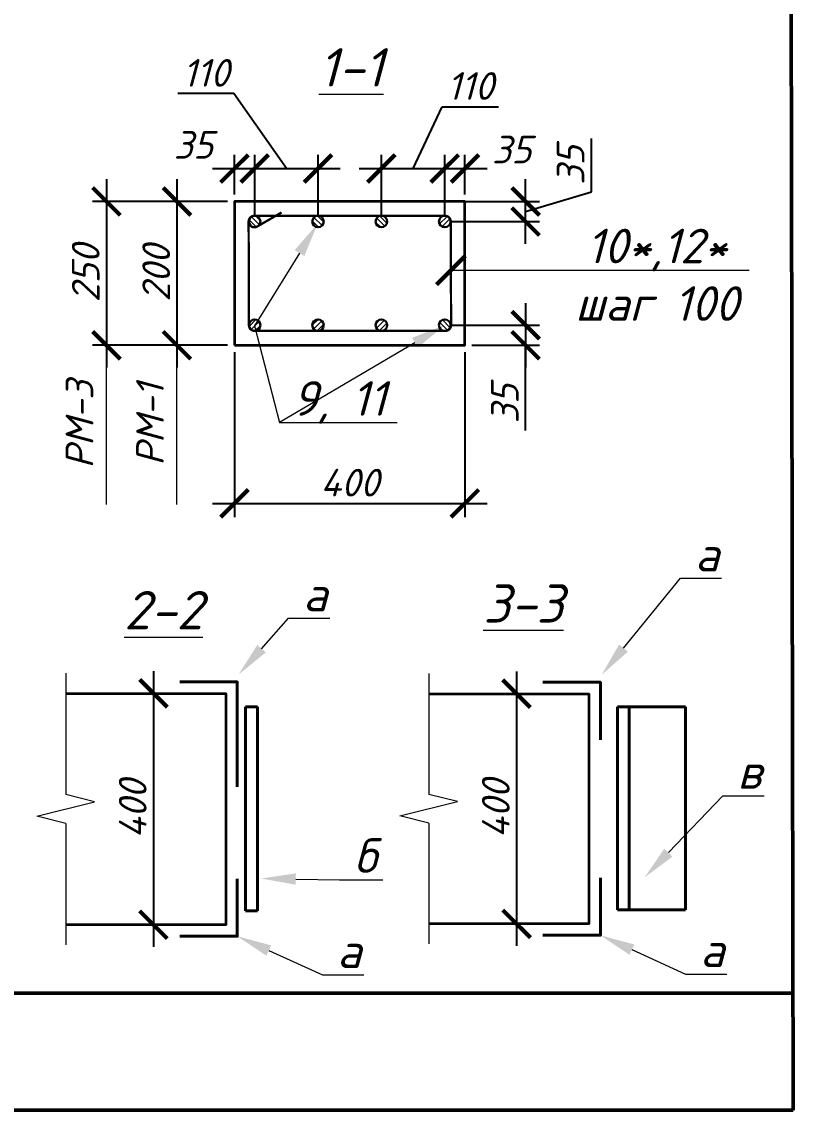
# Model space of a CAD drawing. Header units: millimetres. Extents: x -82276 to 69119, y 30132 to 86759.
# Drawn here: x -36801 to -31577, y 34234 to 41612 of the extents above; entities that cross this region are included whole.
import ezdxf
from ezdxf import colors
from ezdxf.entities.mleader import LeaderData, LeaderLine
from ezdxf.math import Vec2, Vec3

# ---------------------------------------------------------------- set-up
doc = ezdxf.new("R2010")
doc.units = ezdxf.units.MM
doc.header["$MEASUREMENT"] = 0
doc.layers.get('0').update_dxf_attribs({"lineweight": 5})
for name, color, linetype, lineweight in [('#ME', 7, 'Continuous', 40), ('#Арматура', 152, 'Continuous', 30), ('#Выноски', 150, 'Continuous', 15), ('#Рамка', 7, 'Continuous', 50), ('#стены наруж', 12, 'Continuous', 35), ('k_ Каркасы', 66, 'Continuous', 0), ('размеры', 7, 'Continuous', 5)]:
    doc.layers.add(name, color=color, linetype=linetype, lineweight=lineweight)
doc.styles.add('STEP PR', font='isocpeui.ttf')
doc.dimstyles.new('SPDS', dxfattribs={"dimscale": 50, "dimtxt": 2.5, "dimasz": 2.5, "dimexe": 1.25, "dimexo": 0.625, "dimtad": 1, "dimdec": 0, "dimrnd": 0.001, "dimtxsty": 'STEP PR', "dimblk": 'ARCHTICK', "dimcen": 2.5, "dimdle": 2, "dimclrd": 256, "dimclre": 256, "dimclrt": 7, "dimadec": 0, "dimazin": 2, "dimtfac": 0.75, "dimtdec": 0, "dimtmove": 1, "dimatfit": 3, "dimfxl": 1, "dimtolj": 1, "dimarcsym": 1})

# ---------------------------------------------------------------- blocks, each defined once
blk = doc.blocks.new('*U304')
at = {"layer": '#Арматура', "lineweight": 0}
h = blk.add_hatch(dxfattribs=at)
h.set_pattern_fill('ANSI31', scale=2)
h.set_pattern_definition([(45, (2e-15, 0), (-4.4901, 4.4901), [])])
edge = h.paths.add_edge_path()
edge.add_arc((0, 10), 10, 0, 360)
blk.add_circle((0, 10), 10)
blk = doc.blocks.new('_ArchTick')
at = {"color": 0, "linetype": 'ByBlock', "const_width": 0.15}
blk.add_lwpolyline([(-0.5, -0.5), (0.5, 0.5)], dxfattribs=at)
blk = doc.blocks.new('*D331')
at = {"layer": 'Defpoints', "color": 0, "transparency": 16777216}
for p in [(-35360.1, 39419.2), (-33800.1, 39419.2), (-33800.1, 38347.5)]:
    blk.add_point(p, dxfattribs=at)
at = {"layer": 'размеры', "lineweight": -2, "transparency": 16777216}
for p, q in [((-35360.1, 39372.3), (-35360.1, 38253.7)), ((-33800.1, 39372.3), (-33800.1, 38253.7)), ((-35510.1, 38347.5), (-33650.1, 38347.5))]:
    blk.add_line(p, q, dxfattribs=at)
at = {"layer": 'размеры', "lineweight": -2, "transparency": 16777216, "xscale": 187.5, "yscale": 187.5, "zscale": 187.5, "rotation": 180}
blk.add_blockref('_ArchTick', (-35360.1, 38347.5), dxfattribs=at)
at = {"layer": 'размеры', "lineweight": -2, "transparency": 16777216, "xscale": 187.5, "yscale": 187.5, "zscale": 187.5}
blk.add_blockref('_ArchTick', (-33800.1, 38347.5), dxfattribs=at)
at = {"layer": 'размеры', "color": 7, "transparency": 16777216, "insert": (-34580.1, 38488.1), "char_height": 187.5, "attachment_point": 5, "style": 'STEP PR'}
blk.add_mtext('\\A1;400', dxfattribs=at)
blk = doc.blocks.new('*D332')
at = {"layer": 'Defpoints', "color": 0, "transparency": 16777216}
for p in [(-35360.1, 40394.2), (-35749.7, 39419.2), (-35360.1, 39419.2)]:
    blk.add_point(p, dxfattribs=at)
at = {"layer": 'размеры', "lineweight": -2, "transparency": 16777216}
for p, q in [((-35749.7, 40544.2), (-35749.7, 39269.2)), ((-35407, 40394.2), (-35843.4, 40394.2)), ((-35407, 39419.2), (-35843.4, 39419.2))]:
    blk.add_line(p, q, dxfattribs=at)
at = {"layer": 'размеры', "lineweight": -2, "transparency": 16777216, "xscale": 187.5, "yscale": 187.5, "zscale": 187.5}
for p, rotation in [((-35749.7, 40394.2), 90), ((-35749.7, 39419.2), 270)]:
    blk.add_blockref('_ArchTick', p, dxfattribs=dict(at, rotation=rotation))
at = {"layer": 'размеры', "color": 7, "transparency": 16777216, "insert": (-35890.3, 39906.7), "char_height": 187.5, "attachment_point": 5, "rotation": 90, "style": 'STEP PR'}
blk.add_mtext('\\A1;200', dxfattribs=at)
blk = doc.blocks.new('*D333')
at = {"layer": 'Defpoints', "color": 0, "transparency": 16777216}
for p in [(-33936.6, 40394.2), (-33388.8, 40394.2), (-33936.6, 40257.7)]:
    blk.add_point(p, dxfattribs=at)
at = {"layer": 'размеры', "lineweight": -2, "transparency": 16777216}
for p, q in [((-32943.5, 40459.5), (-32943.5, 40821)), ((-33388.8, 40107.7), (-33388.8, 40544.2)), ((-33388.8, 40325.9), (-32943.5, 40459.5)), ((-33889.7, 40394.2), (-33295.1, 40394.2)), ((-33889.7, 40257.7), (-33295.1, 40257.7))]:
    blk.add_line(p, q, dxfattribs=at)
at = {"layer": 'размеры', "lineweight": -2, "transparency": 16777216, "xscale": 187.5, "yscale": 187.5, "zscale": 187.5}
for p, rotation in [((-33388.8, 40394.2), 90), ((-33388.8, 40257.7), 270)]:
    blk.add_blockref('_ArchTick', p, dxfattribs=dict(at, rotation=rotation))
at = {"layer": 'размеры', "color": 7, "transparency": 16777216, "insert": (-33084.2, 40640.3), "char_height": 187.5, "attachment_point": 5, "rotation": 90, "style": 'STEP PR'}
blk.add_mtext('\\A1;35', dxfattribs=at)
blk = doc.blocks.new('*D334')
at = {"layer": 'Defpoints', "color": 0, "transparency": 16777216}
for p in [(-33936.6, 39555.7), (-33800.1, 39419.2), (-33388.8, 39419.2)]:
    blk.add_point(p, dxfattribs=at)
at = {"layer": 'размеры', "lineweight": -2, "transparency": 16777216}
for p, q in [((-33388.8, 39705.7), (-33388.8, 39269.2)), ((-33889.7, 39555.7), (-33295.1, 39555.7)), ((-33753.2, 39419.2), (-33295.1, 39419.2)), ((-33388.8, 38842.3), (-33388.8, 39419.2))]:
    blk.add_line(p, q, dxfattribs=at)
at = {"layer": 'размеры', "lineweight": -2, "transparency": 16777216, "xscale": 187.5, "yscale": 187.5, "zscale": 187.5}
for p, rotation in [((-33388.8, 39555.7), 90), ((-33388.8, 39419.2), 270)]:
    blk.add_blockref('_ArchTick', p, dxfattribs=dict(at, rotation=rotation))
at = {"layer": 'размеры', "color": 7, "transparency": 16777216, "insert": (-33529.5, 39023.1), "char_height": 187.5, "attachment_point": 5, "rotation": 90, "style": 'STEP PR'}
blk.add_mtext('\\A1;35', dxfattribs=at)
blk = doc.blocks.new('*D335')
at = {"layer": 'Defpoints', "color": 0, "transparency": 16777216}
for p in [(-35223.6, 40617.2), (-35360.1, 40394.2), (-35223.6, 40257.7)]:
    blk.add_point(p, dxfattribs=at)
at = {"layer": 'размеры', "lineweight": -2, "transparency": 16777216}
for p, q in [((-35360.1, 40441.1), (-35360.1, 40711)), ((-35223.6, 40304.6), (-35223.6, 40711)), ((-35510.1, 40617.2), (-35073.6, 40617.2))]:
    blk.add_line(p, q, dxfattribs=at)
at = {"layer": 'размеры', "lineweight": -2, "transparency": 16777216, "xscale": 187.5, "yscale": 187.5, "zscale": 187.5, "rotation": 180}
blk.add_blockref('_ArchTick', (-35360.1, 40617.2), dxfattribs=at)
at = {"layer": 'размеры', "lineweight": -2, "transparency": 16777216, "xscale": 187.5, "yscale": 187.5, "zscale": 187.5}
blk.add_blockref('_ArchTick', (-35223.6, 40617.2), dxfattribs=at)
at = {"layer": 'размеры', "color": 7, "transparency": 16777216, "insert": (-35638.5, 40777.7), "char_height": 187.5, "attachment_point": 5, "style": 'STEP PR'}
blk.add_mtext('\\A1;35', dxfattribs=at)
blk = doc.blocks.new('*D336')
at = {"layer": 'Defpoints', "color": 0, "transparency": 16777216}
for p in [(-34794.6, 40617.2), (-35223.6, 40257.7), (-34794.6, 40257.7)]:
    blk.add_point(p, dxfattribs=at)
at = {"layer": 'размеры', "lineweight": -2, "transparency": 16777216}
for p, q in [((-35364, 41125), (-35743.6, 41125)), ((-35009.1, 40617.2), (-35364, 41125)), ((-35223.6, 40304.6), (-35223.6, 40711)), ((-34794.6, 40304.6), (-34794.6, 40711)), ((-35373.6, 40617.2), (-34644.6, 40617.2))]:
    blk.add_line(p, q, dxfattribs=at)
at = {"layer": 'размеры', "lineweight": -2, "transparency": 16777216, "xscale": 187.5, "yscale": 187.5, "zscale": 187.5, "rotation": 180}
blk.add_blockref('_ArchTick', (-35223.6, 40617.2), dxfattribs=at)
at = {"layer": 'размеры', "lineweight": -2, "transparency": 16777216, "xscale": 187.5, "yscale": 187.5, "zscale": 187.5}
blk.add_blockref('_ArchTick', (-34794.6, 40617.2), dxfattribs=at)
at = {"layer": 'размеры', "color": 7, "transparency": 16777216, "insert": (-35553.8, 41265.6), "char_height": 187.5, "attachment_point": 5, "style": 'STEP PR'}
blk.add_mtext('\\A1;110', dxfattribs=at)
blk = doc.blocks.new('*D337')
at = {"layer": 'Defpoints', "color": 0, "transparency": 16777216}
for p in [(-33936.6, 40617.2), (-34365.6, 40257.7), (-33936.6, 40257.7)]:
    blk.add_point(p, dxfattribs=at)
at = {"layer": 'размеры', "lineweight": -2, "transparency": 16777216}
for p, q in [((-34151.1, 40617.2), (-33953, 41036.1)), ((-33953, 41036.1), (-33573.5, 41036.1)), ((-34365.6, 40304.6), (-34365.6, 40711)), ((-33936.6, 40304.6), (-33936.6, 40711)), ((-34515.6, 40617.2), (-33786.6, 40617.2))]:
    blk.add_line(p, q, dxfattribs=at)
at = {"layer": 'размеры', "lineweight": -2, "transparency": 16777216, "xscale": 187.5, "yscale": 187.5, "zscale": 187.5, "rotation": 180}
blk.add_blockref('_ArchTick', (-34365.6, 40617.2), dxfattribs=at)
at = {"layer": 'размеры', "lineweight": -2, "transparency": 16777216, "xscale": 187.5, "yscale": 187.5, "zscale": 187.5}
blk.add_blockref('_ArchTick', (-33936.6, 40617.2), dxfattribs=at)
at = {"layer": 'размеры', "color": 7, "transparency": 16777216, "insert": (-33763.2, 41176.8), "char_height": 187.5, "attachment_point": 5, "style": 'STEP PR'}
blk.add_mtext('\\A1;110', dxfattribs=at)
blk = doc.blocks.new('*D338')
at = {"layer": 'Defpoints', "color": 0, "transparency": 16777216}
for p in [(-33800.1, 40617.2), (-33800.1, 40394.2), (-33936.6, 40257.7)]:
    blk.add_point(p, dxfattribs=at)
at = {"layer": 'размеры', "lineweight": -2, "transparency": 16777216}
for p, q in [((-33936.6, 40304.6), (-33936.6, 40711)), ((-33800.1, 40441.1), (-33800.1, 40711)), ((-34086.6, 40617.2), (-33650.1, 40617.2))]:
    blk.add_line(p, q, dxfattribs=at)
at = {"layer": 'размеры', "lineweight": -2, "transparency": 16777216, "xscale": 187.5, "yscale": 187.5, "zscale": 187.5, "rotation": 180}
blk.add_blockref('_ArchTick', (-33936.6, 40617.2), dxfattribs=at)
at = {"layer": 'размеры', "lineweight": -2, "transparency": 16777216, "xscale": 187.5, "yscale": 187.5, "zscale": 187.5}
blk.add_blockref('_ArchTick', (-33800.1, 40617.2), dxfattribs=at)
at = {"layer": 'размеры', "color": 7, "transparency": 16777216, "insert": (-33483.2, 40745.9), "char_height": 187.5, "attachment_point": 5, "style": 'STEP PR'}
blk.add_mtext('\\A1;35', dxfattribs=at)
blk = doc.blocks.new('*U317')
at = {"color": 0, "linetype": 'ByBlock', "lineweight": -2}
for p, q in [((5.25, 0), (5.5625, 1.25)), ((5.5625, 1.25), (6.1875, -1.25)), ((5.25, 0), (0, 0)), ((6.1875, -1.25), (6.5, 0)), ((11.75, 0), (6.5, 0))]:
    blk.add_line(p, q, dxfattribs=at)
blk = doc.blocks.new('*D327')
at = {"layer": 'Defpoints', "color": 0, "transparency": 16777216}
for p in [(-35790.5, 40394.2), (-36227.3, 39419.2), (-35790.5, 39419.2)]:
    blk.add_point(p, dxfattribs=at)
at = {"layer": 'размеры', "lineweight": -2, "transparency": 16777216}
for p, q in [((-36227.3, 40544.2), (-36227.3, 39269.2)), ((-35837.4, 40394.2), (-36321.1, 40394.2)), ((-35837.4, 39419.2), (-36321.1, 39419.2))]:
    blk.add_line(p, q, dxfattribs=at)
at = {"layer": 'размеры', "lineweight": -2, "transparency": 16777216, "xscale": 187.5, "yscale": 187.5, "zscale": 187.5}
for p, rotation in [((-36227.3, 40394.2), 90), ((-36227.3, 39419.2), 270)]:
    blk.add_blockref('_ArchTick', p, dxfattribs=dict(at, rotation=rotation))
at = {"layer": 'размеры', "color": 7, "transparency": 16777216, "insert": (-36367.9, 39906.7), "char_height": 187.5, "attachment_point": 5, "rotation": 90, "style": 'STEP PR'}
blk.add_mtext('\\A1;250', dxfattribs=at)
blk = doc.blocks.new('*D339')
at = {"layer": 'Defpoints', "color": 0, "transparency": 16777216}
for p in [(-32960.6, 37057.7), (-33450.2, 35497.7), (-32960.6, 35497.7)]:
    blk.add_point(p, dxfattribs=at)
at = {"layer": 'размеры', "lineweight": -2, "transparency": 16777216}
for p, q in [((-33450.2, 37207.7), (-33450.2, 35347.7)), ((-33007.5, 37057.7), (-33544, 37057.7)), ((-33007.5, 35497.7), (-33544, 35497.7))]:
    blk.add_line(p, q, dxfattribs=at)
at = {"layer": 'размеры', "lineweight": -2, "transparency": 16777216, "xscale": 187.5, "yscale": 187.5, "zscale": 187.5}
for p, rotation in [((-33450.2, 37057.7), 90), ((-33450.2, 35497.7), 270)]:
    blk.add_blockref('_ArchTick', p, dxfattribs=dict(at, rotation=rotation))
at = {"layer": 'размеры', "color": 7, "transparency": 16777216, "insert": (-33590.8, 36277.7), "char_height": 187.5, "attachment_point": 5, "rotation": 90, "style": 'STEP PR'}
blk.add_mtext('\\A1;400', dxfattribs=at)
blk = doc.blocks.new('*U353')
at = {"color": 0, "linetype": 'ByBlock', "lineweight": -2}
for p, q in [((5.278, 0), (5.59, 1.25)), ((5.59, 1.25), (6.215, -1.25)), ((5.278, 0), (0, 0)), ((6.215, -1.25), (6.528, 0)), ((11.805, 0), (6.528, 0))]:
    blk.add_line(p, q, dxfattribs=at)
blk = doc.blocks.new('*D352')
at = {"layer": 'Defpoints', "color": 0, "transparency": 16777216}
for p in [(-35419.2, 37059.9), (-35908.9, 35491.3), (-35419.2, 35491.3)]:
    blk.add_point(p, dxfattribs=at)
at = {"layer": 'размеры', "lineweight": -2, "transparency": 16777216}
for p, q in [((-35908.9, 37209.9), (-35908.9, 35341.3)), ((-35466.1, 37059.9), (-36002.6, 37059.9)), ((-35466.1, 35491.3), (-36002.6, 35491.3))]:
    blk.add_line(p, q, dxfattribs=at)
at = {"layer": 'размеры', "lineweight": -2, "transparency": 16777216, "xscale": 187.5, "yscale": 187.5, "zscale": 187.5}
for p, rotation in [((-35908.9, 37059.9), 90), ((-35908.9, 35491.3), 270)]:
    blk.add_blockref('_ArchTick', p, dxfattribs=dict(at, rotation=rotation))
at = {"layer": 'размеры', "color": 7, "transparency": 16777216, "insert": (-36049.5, 36275.6), "char_height": 187.5, "attachment_point": 5, "rotation": 90, "style": 'STEP PR'}
blk.add_mtext('\\A1;400', dxfattribs=at)

msp = doc.modelspace()

# ---------------------------------------------------------------- linework, layer by layer
at = {"layer": '#ME'}
for points in [[(-35731.2, 37137.9), (-35341.2, 37137.9), (-35341.2, 36426.7)], [(-33272.6, 37135.7), (-32882.6, 37135.7), (-32882.6, 36745.7)], [(-35285.6, 36969.6), (-35285.6, 35586.3)], [(-35285.6, 36969.6), (-35205.6, 36969.6)], [(-35205.6, 36969.6), (-35205.6, 35586.3)], [(-32767.7, 36967.5), (-32767.7, 35592.7)], [(-32767.7, 36967.5), (-32306.1, 36967.5)], [(-32687.7, 36967.5), (-32687.7, 35592.7)], [(-32306.1, 36967.5), (-32306.1, 35592.7)], [(-35731.2, 35413.3), (-35341.2, 35413.3), (-35341.2, 35803.3)], [(-33272.6, 35419.7), (-32882.6, 35419.7), (-32882.6, 35809.7)], [(-35285.6, 35586.3), (-35205.6, 35586.3)], [(-32767.7, 35592.7), (-32306.1, 35592.7)]]:
    msp.add_lwpolyline(points, dxfattribs=at)
at = {"layer": '#Рамка', "linetype": 'Continuous', "ltscale": 100}
for p, q in [((-31600.5, 48119.8), (-31576.7, 34234.2)), ((-44576.7, 35027.7), (-31576.7, 35027.7)), ((-44576.7, 34234.2), (-31576.7, 34234.2))]:
    msp.add_line(p, q, dxfattribs=at)
at = {"layer": '#стены наруж'}
msp.add_lwpolyline([(-35360.1, 39419.2), (-33800.1, 39419.2), (-33800.1, 40394.2), (-35360.1, 40394.2)], close=True, dxfattribs=at)
for points in [[(-36503.5, 37059.9), (-35419.2, 37059.9), (-35419.2, 35491.3), (-36503.5, 35491.3)], [(-34044.8, 37057.7), (-32960.6, 37057.7), (-32960.6, 35497.7), (-34044.8, 35497.7)]]:
    msp.add_lwpolyline(points, dxfattribs=at)
at = {"layer": 'k_ Каркасы', "const_width": 15.6}
msp.add_lwpolyline([(-35264.6, 40257.7), (-35262.6, 39555.7, 0.414214), (-35223.6, 39516.7), (-33932.6, 39516.7, 0.414214), (-33893.6, 39555.7), (-33895.6, 40257.7, 0.414214), (-33934.6, 40296.7), (-35225.6, 40296.7, 0.414214), (-35264.6, 40257.7, 0.414214), (-35225.6, 40218.7, 0.098491), (-35210.7, 40221.7), (-35041.8, 40319.2)], format="xyb", dxfattribs=at)
at = {"layer": 'размеры'}
for points in [[(-36227.3, 38339.5), (-36227.3, 39269.2)], [(-35749.7, 38339.5), (-35749.7, 39269.2)]]:
    msp.add_lwpolyline(points, dxfattribs=at)

# ---------------------------------------------------------------- block references
at = {"layer": '#Арматура', "yscale": 3.9, "zscale": 3.9, "rotation": 180}
for p, xscale in [((-35223.6, 40296.7), -3.9), ((-34794.6, 40296.7), -3.9), ((-34365.6, 40296.7), -3.9), ((-33936.6, 40296.7), 3.9)]:
    msp.add_blockref('*U304', p, dxfattribs=dict(at, xscale=xscale))
at = {"layer": '#Арматура', "yscale": 3.9, "zscale": 3.9}
for p, xscale in [((-35223.6, 39516.7), 3.9), ((-34794.6, 39516.7), 3.9), ((-34365.6, 39516.7), 3.9), ((-33936.6, 39516.7), -3.9)]:
    msp.add_blockref('*U304', p, dxfattribs=dict(at, xscale=xscale))
at = {"xscale": 156, "yscale": 156, "zscale": 156, "rotation": 90}
for name, p in [('*U353', (-36503.5, 35354.8)), ('*U317', (-34044.8, 35361.2))]:
    msp.add_blockref(name, p, dxfattribs=at)

# ---------------------------------------------------------------- texts
at = {"layer": 'размеры', "color": 7, "char_height": 260, "width": 596.527, "attachment_point": 5, "style": 'STEP PR'}
for s, insert in [('\\A1;{\\L1-1}', (-34570, 41303.4)), ('\\A1;{\\L3-3}', (-33403.8, 37669.1)), ('\\A1;{\\L2-2}', (-35841.9, 37623.7))]:
    msp.add_mtext(s, dxfattribs=dict(at, insert=insert))
at = {"layer": 'размеры', "color": 1, "insert": (-36410.1, 38882.4), "char_height": 187.5, "width": 1174.01, "attachment_point": 5, "rotation": 90, "style": 'STEP PR'}
msp.add_mtext('\\A1;РМ-3', dxfattribs=at)
at = {"layer": 'размеры', "color": 7, "insert": (-35932.5, 38882.4), "char_height": 187.5, "width": 1174.01, "attachment_point": 5, "rotation": 90, "style": 'STEP PR'}
msp.add_mtext('\\A1;РМ-1', dxfattribs=at)

# ---------------------------------------------------------------- dimensions: what is measured, and where the dimension line sits
at = {"layer": 'размеры'}
for base, p1, p2, picture, middle in [((-34794.6, 40617.2), (-35223.6, 40257.7), (-34794.6, 40257.7), '*D336', (-35410.9, 41125)), ((-33936.6, 40617.2), (-34365.6, 40257.7), (-33936.6, 40257.7), '*D337', (-33906.1, 41036.1)), ((-35223.6, 40617.2), (-35360.1, 40394.2), (-35223.6, 40257.7), '*D335', (-35638.5, 40637.1)), ((-33800.1, 40617.2), (-33936.6, 40257.7), (-33800.1, 40394.2), '*D338', (-33483.2, 40605.3))]:
    dim = msp.add_linear_dim(base=base, p1=p1, p2=p2, dimstyle='SPDS', override={"dimscale": 75, "dimlfac": 0.25641}, dxfattribs=at)
    dim.commit()
    dim.dimension.update_dxf_attribs({"geometry": picture, "text_midpoint": middle, "dimtype": 160})
dim = msp.add_linear_dim(base=(-33388.8, 40394.2), p1=(-33936.6, 40257.7), p2=(-33936.6, 40394.2), angle=90, dimstyle='SPDS', override={"dimscale": 75, "dimlfac": 0.25641}, dxfattribs=at)
dim.commit()
dim.dimension.update_dxf_attribs({"geometry": '*D333', "text_midpoint": (-33084.2, 40506.4)})
for base, p1, p2, text, override, picture, middle in [((-36227.3, 39419.2), (-35790.5, 40394.2), (-35790.5, 39419.2), '250', {"dimscale": 75, "dimlfac": 0.25641}, '*D327', (-36367.9, 39906.7)), ((-35749.7, 39419.2), (-35360.1, 40394.2), (-35360.1, 39419.2), '200', {"dimscale": 75, "dimlfac": 0.25641}, '*D332', (-35890.3, 39906.7)), ((-35908.9, 35491.3), (-35419.2, 37059.9), (-35419.2, 35491.3), '400', {"dimscale": 75, "dimlfac": 0.333333}, '*D352', (-36049.5, 36275.6)), ((-33450.2, 35497.7), (-32960.6, 37057.7), (-32960.6, 35497.7), '400', {"dimscale": 75, "dimlfac": 0.333333}, '*D339', (-33590.8, 36277.7))]:
    dim = msp.add_linear_dim(base=base, p1=p1, p2=p2, angle=90, text=text, dimstyle='SPDS', override=override, dxfattribs=at)
    dim.commit()
    dim.dimension.update_dxf_attribs({"geometry": picture, "text_midpoint": middle})
dim = msp.add_linear_dim(base=(-33388.8, 39419.2), p1=(-33936.6, 39555.7), p2=(-33800.1, 39419.2), angle=90, dimstyle='SPDS', override={"dimscale": 75, "dimlfac": 0.25641}, dxfattribs=at)
dim.commit()
dim.dimension.update_dxf_attribs({"geometry": '*D334', "text_midpoint": (-33363.5, 39023.1), "dimtype": 160})
dim = msp.add_linear_dim(base=(-33800.1, 38347.5), p1=(-35360.1, 39419.2), p2=(-33800.1, 39419.2), dimstyle='SPDS', override={"dimscale": 75, "dimlfac": 0.25641}, dxfattribs=at)
dim.commit()
dim.dimension.update_dxf_attribs({"geometry": '*D331', "text_midpoint": (-34580.1, 38488.1)})

# ---------------------------------------------------------------- leaders
at = {"layer": '#Выноски'}
ml = msp.add_multileader_mtext('Standard', dxfattribs=at)
ml.set_content('\\A1;9, 11', color=256, style='STEP PR')
ml.set_leader_properties(color=256, linetype='ByLayer', lineweight=-1)
ml.build(insert=Vec2(0, 0))
ml.multileader.update_dxf_attribs({"text_left_attachment_type": 6, "text_right_attachment_type": 6, "dogleg_length": 0, "arrow_head_size": 234, "scale": 0.75})
ctx = ml.context
ctx.base_point, ctx.scale, ctx.char_height, ctx.arrow_head_size, ctx.landing_gap_size, ctx.plane_origin = Vec3(-35055.1, 38895.2), 0.75, 234, 234, 97.5, Vec3(-28294.6, 19056.2)
ctx.left_attachment, ctx.right_attachment, ctx.text_align_type = 6, 6, 2
notes = []
notes.append((ctx, [(0, (1, 1, 0), (-35055.1, 38895.2), (1, 0), 0, [(1, [(-33936.6, 39555.7)], 0, []), (2, [(-34797.1, 40243.5), (-35224.3, 39551.9)], 0, [])])]))
ctx.mtext.insert, ctx.mtext.rotation, ctx.mtext.alignment, ctx.mtext.flow_direction = Vec3(-34332.9, 39176), 6.283185, 3, 5
ml = msp.add_multileader_mtext('Standard', dxfattribs=at)
ml.set_content('\\A1;10*,12* \\Pшаг 100', color=256, style='STEP PR')
ml.set_leader_properties(color=256, linetype='ByLayer', lineweight=-1)
ml.set_arrow_properties(name='ARCHTICK')
ml.build(insert=Vec2(0, 0))
ml.multileader.update_dxf_attribs({"text_left_attachment_type": 6, "text_right_attachment_type": 6, "dogleg_length": 0, "arrow_head_size": 195, "scale": 0.5})
ctx = ml.context
ctx.base_point, ctx.scale, ctx.char_height, ctx.arrow_head_size, ctx.landing_gap_size, ctx.plane_origin = Vec3(-33165.4, 39928.3), 0.5, 234, 195, 81.2, Vec3(-30288.8, 33771.3)
ctx.left_attachment, ctx.right_attachment, ctx.text_align_type = 6, 6, 1
notes.append((ctx, [(0, (1, 1, 0), (-33165.4, 39928.3), (1, 0), 0, [(1, [(-33894.6, 39928.4)], 0, [])])]))
ctx.mtext.insert, ctx.mtext.rotation, ctx.mtext.width, ctx.mtext.alignment, ctx.mtext.flow_direction = Vec3(-32500.3, 40209.1), 6.283185, 2809.913, 2, 5
ml = msp.add_multileader_mtext('Standard', dxfattribs=at)
ml.set_content('\\A1;a', color=256, style='STEP PR')
ml.set_leader_properties(color=256, linetype='ByLayer', lineweight=-1)
ml.build(insert=Vec2(0, 0))
ml.multileader.update_dxf_attribs({"text_left_attachment_type": 6, "text_right_attachment_type": 6, "dogleg_length": 0, "arrow_head_size": 234, "scale": 0.75})
ctx = ml.context
ctx.base_point, ctx.scale, ctx.char_height, ctx.arrow_head_size, ctx.landing_gap_size, ctx.plane_origin = Vec3(-32340.4, 37839.6), 0.75, 234, 234, 97.5, Vec3(-22953.7, 16563.6)
ctx.left_attachment, ctx.right_attachment = 6, 6
notes.append((ctx, [(0, (1, 1, 0), (-32340.4, 37839.6), (1, 0), 0, [(0, [(-32873.8, 37185.3)], 0, [])])]))
ctx.mtext.insert, ctx.mtext.rotation, ctx.mtext.flow_direction = Vec3(-32242.9, 38120.4), 6.283185, 5
ml = msp.add_multileader_mtext('Standard', dxfattribs=at)
ml.set_content('\\A1;a', color=256, style='STEP PR')
ml.set_leader_properties(color=256, linetype='ByLayer', lineweight=-1)
ml.build(insert=Vec2(0, 0))
ml.multileader.update_dxf_attribs({"text_left_attachment_type": 6, "text_right_attachment_type": 6, "dogleg_length": 0, "arrow_head_size": 234, "scale": 0.75})
ctx = ml.context
ctx.base_point, ctx.scale, ctx.char_height, ctx.arrow_head_size, ctx.landing_gap_size, ctx.plane_origin = Vec3(-34994.1, 37569.1), 0.75, 234, 234, 97.5, Vec3(-25412.4, 16244.6)
ctx.left_attachment, ctx.right_attachment = 6, 6
notes.append((ctx, [(0, (1, 1, 0), (-34994.1, 37569.1), (1, 0), 0, [(0, [(-35332.4, 37187.5)], 0, [])])]))
ctx.mtext.insert, ctx.mtext.rotation, ctx.mtext.flow_direction = Vec3(-34896.6, 37849.9), 6.283185, 5
ml = msp.add_multileader_mtext('Standard', dxfattribs=at)
ml.set_content('\\A1;в', color=256, style='STEP PR')
ml.set_leader_properties(color=256, linetype='ByLayer', lineweight=-1)
ml.build(insert=Vec2(0, 0))
ml.multileader.update_dxf_attribs({"text_left_attachment_type": 6, "text_right_attachment_type": 6, "dogleg_length": 0, "arrow_head_size": 234, "scale": 0.75})
ctx = ml.context
ctx.base_point, ctx.scale, ctx.char_height, ctx.arrow_head_size, ctx.landing_gap_size, ctx.plane_origin = Vec3(-32052.9, 36366.3), 0.75, 234, 234, 97.5, Vec3(-22499.1, 15189.6)
ctx.left_attachment, ctx.right_attachment = 6, 6
notes.append((ctx, [(0, (1, 1, 0), (-32052.9, 36366.3), (1, 0), 0, [(0, [(-32583.6, 35811.3)], 0, [])])]))
ctx.mtext.insert, ctx.mtext.rotation, ctx.mtext.flow_direction = Vec3(-31955.4, 36647.1), 6.283185, 5
ml = msp.add_multileader_mtext('Standard', dxfattribs=at)
ml.set_content('\\A1;б', color=256, style='STEP PR')
ml.set_leader_properties(color=256, linetype='ByLayer', lineweight=-1)
ml.build(insert=Vec2(0, 0))
ml.multileader.update_dxf_attribs({"text_left_attachment_type": 6, "text_right_attachment_type": 6, "dogleg_length": 0, "arrow_head_size": 234, "scale": 0.75})
ctx = ml.context
ctx.base_point, ctx.scale, ctx.char_height, ctx.arrow_head_size, ctx.landing_gap_size, ctx.plane_origin = Vec3(-34648.6, 35796.7), 0.75, 234, 234, 97.5, Vec3(-25094.7, 14870.6)
ctx.left_attachment, ctx.right_attachment = 6, 6
notes.append((ctx, [(0, (1, 1, 0), (-34648.6, 35796.7), (1, 0), 0, [(0, [(-35179.3, 35804.9)], 0, [])])]))
ctx.mtext.insert, ctx.mtext.rotation, ctx.mtext.flow_direction = Vec3(-34551.1, 36077.5), 6.283185, 5
ml = msp.add_multileader_mtext('Standard', dxfattribs=at)
ml.set_content('\\A1;a', color=256, style='STEP PR')
ml.set_leader_properties(color=256, linetype='ByLayer', lineweight=-1)
ml.build(insert=Vec2(0, 0))
ml.multileader.update_dxf_attribs({"text_left_attachment_type": 6, "text_right_attachment_type": 6, "dogleg_length": 0, "arrow_head_size": 234, "scale": 0.75})
ctx = ml.context
ctx.base_point, ctx.scale, ctx.char_height, ctx.arrow_head_size, ctx.landing_gap_size, ctx.plane_origin = Vec3(-34763.7, 35151), 0.75, 234, 234, 97.5, Vec3(-25594.1, 13845.2)
ctx.left_attachment, ctx.right_attachment = 6, 6
notes.append((ctx, [(0, (1, 1, 0), (-34763.7, 35151), (1, 0), 0, [(0, [(-35341.2, 35413.3)], 0, [])])]))
ctx.mtext.insert, ctx.mtext.rotation, ctx.mtext.flow_direction = Vec3(-34666.2, 35431.8), 6.283185, 5
ml = msp.add_multileader_mtext('Standard', dxfattribs=at)
ml.set_content('\\A1;a', color=256, style='STEP PR')
ml.set_leader_properties(color=256, linetype='ByLayer', lineweight=-1)
ml.build(insert=Vec2(0, 0))
ml.multileader.update_dxf_attribs({"text_left_attachment_type": 6, "text_right_attachment_type": 6, "dogleg_length": 0, "arrow_head_size": 234, "scale": 0.75})
ctx = ml.context
ctx.base_point, ctx.scale, ctx.char_height, ctx.arrow_head_size, ctx.landing_gap_size, ctx.plane_origin = Vec3(-32305, 35157.5), 0.75, 234, 234, 97.5, Vec3(-23135.5, 14164.2)
ctx.left_attachment, ctx.right_attachment = 6, 6
notes.append((ctx, [(0, (1, 1, 0), (-32305, 35157.5), (1, 0), 0, [(0, [(-32882.6, 35419.7)], 0, [])])]))
ctx.mtext.insert, ctx.mtext.rotation, ctx.mtext.flow_direction = Vec3(-32207.5, 35438.3), 6.283185, 5
for ctx, leaders in notes:
    for number, flags, end, landing, length, lines in leaders:
        leader = LeaderData()
        leader.index, (leader.has_last_leader_line, leader.has_dogleg_vector, leader.attachment_direction) = number, flags
        leader.last_leader_point, leader.dogleg_vector, leader.dogleg_length = Vec3(end), Vec3(landing), length
        for number, points, colour, breaks in lines:
            line = LeaderLine()
            line.index, line.vertices, line.color, line.breaks = number, Vec3.list(points), colors.encode_raw_color(colour), breaks
            leader.lines.append(line)
        ctx.leaders.append(leader)

doc.saveas('drawing.dxf')
